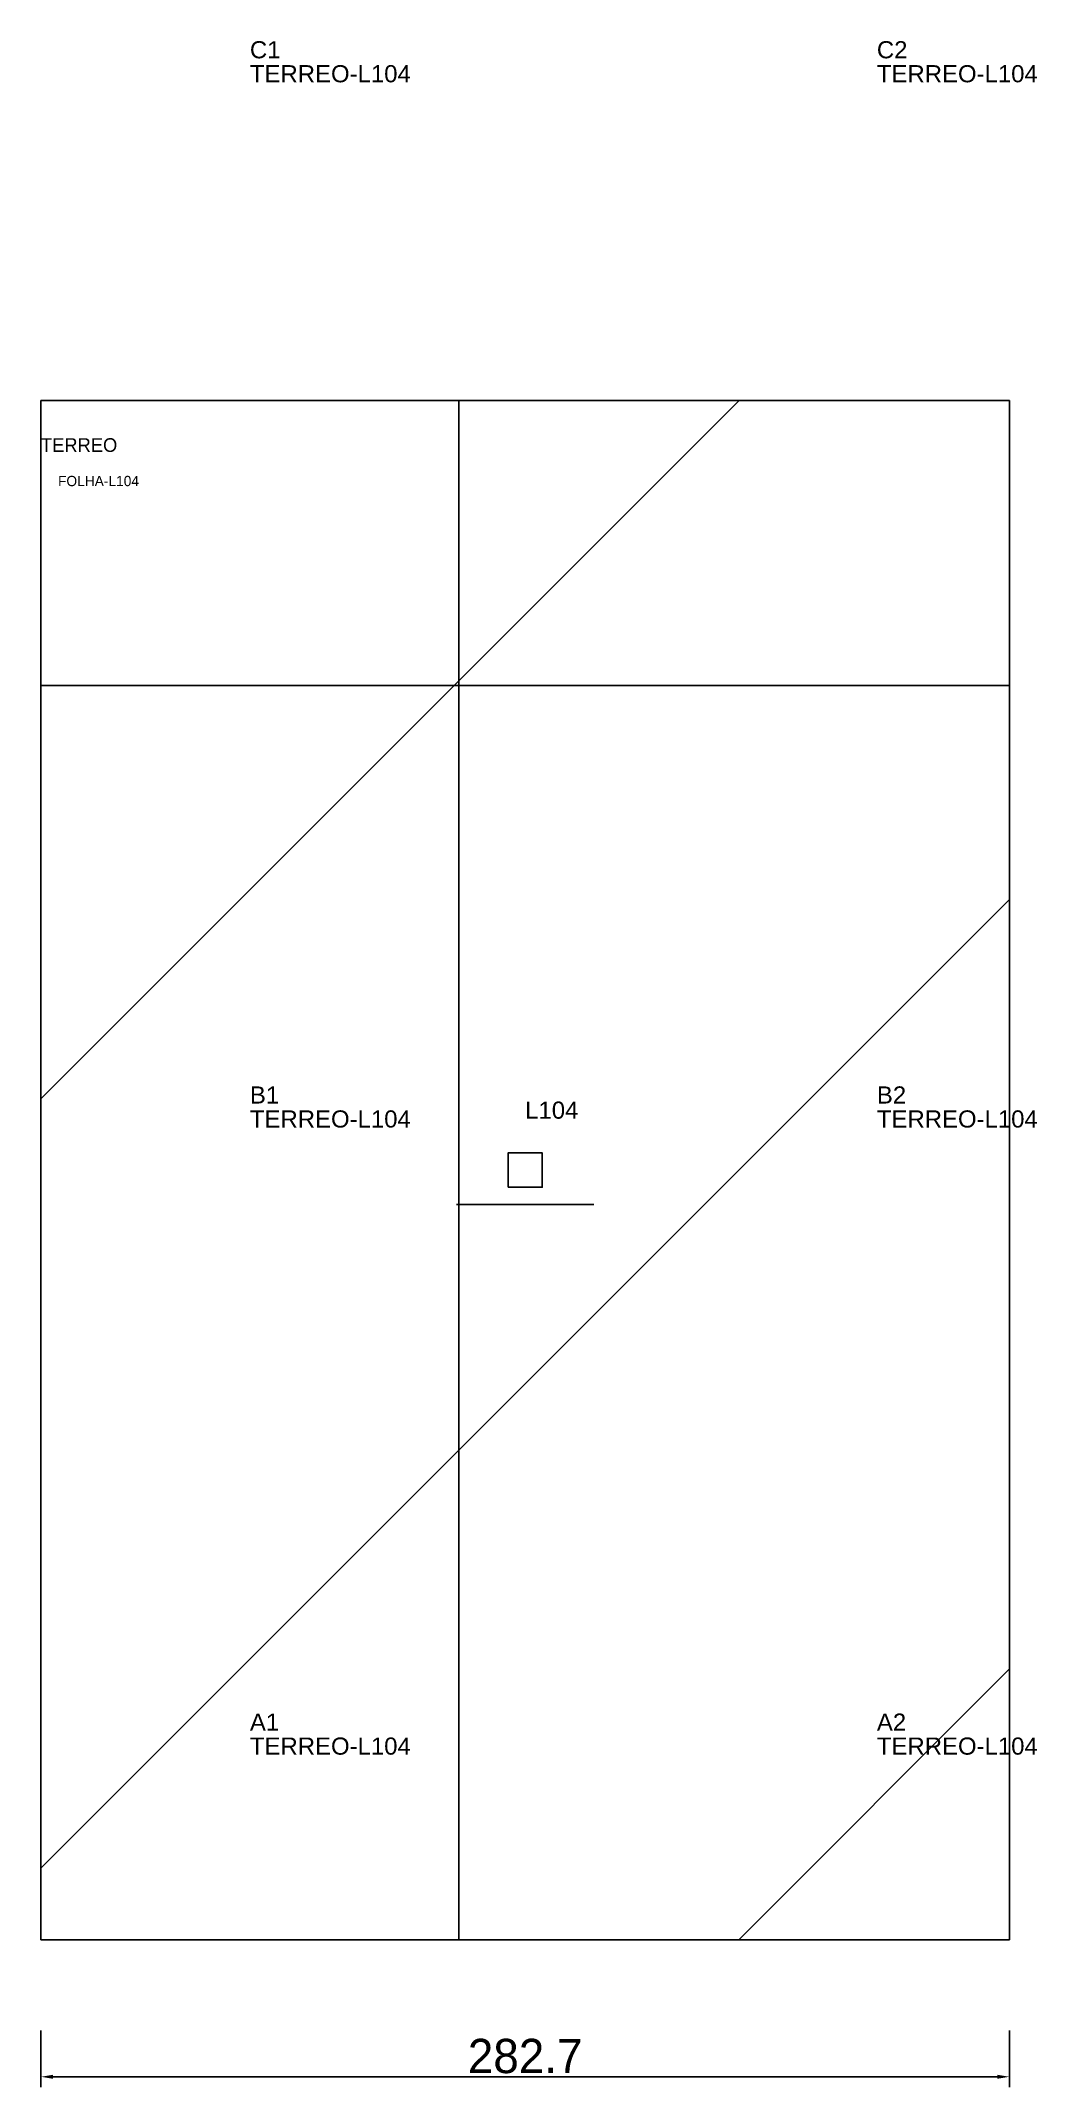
# Model space of a CAD drawing. Header units: metres. Extents: x 222 to 513, y -291 to 306.
import ezdxf

# ---------------------------------------------------------------- set-up
doc = ezdxf.new("R2010")
doc.units = ezdxf.units.M
for name, color, linetype in [('3', 3, 'CONTINUOUS'), ('AUX00', 7, 'CONTINUOUS'), ('COTA', 241, 'CONTINUOUS'), ('FOLHA', 255, 'CONTINUOUS'), ('Hachura', 251, 'CONTINUOUS'), ('NOMENCLATURA', 7, 'CONTINUOUS'), ('Nível', 160, 'CONTINUOUS'), ('Painéis', 200, 'CONTINUOUS'), ('Pilares', 5, 'CONTINUOUS'), ('SARR_2.2x7', 40, 'CONTINUOUS')]:
    doc.layers.add(name, color=color, linetype=linetype)
doc.styles.add('ARIAL', font='Arial.ttf')
doc.styles.add('STR_STANDARD', font='arial.ttf')
doc.dimstyles.new('EZ DXF', dxfattribs={"dimtxt": 10, "dimasz": 3.5, "dimexe": 3, "dimexo": 1.5, "dimgap": 1, "dimtad": 1, "dimdec": 1, "dimdsep": 46, "dimcen": 2.5, "dimazin": 3, "dimtfac": 1, "dimtmove": 0, "dimatfit": 3})

msp = doc.modelspace()

# ---------------------------------------------------------------- hatches: boundary and pattern name
at = {"layer": 'Hachura'}
h = msp.add_hatch(dxfattribs=at)
h.set_pattern_fill('ANSI31', scale=50)
h.paths.add_polyline_path([(222.2, 201.5), (504.89, 201.5), (504.89, -247.65), (222.2, -247.65)])
h = msp.add_hatch(dxfattribs=at)
h.set_pattern_fill('ANSI31', scale=50)
h.paths.add_polyline_path([(222.2, 201.5), (504.89, 201.5), (504.89, -247.65), (222.2, -247.65)])

# ---------------------------------------------------------------- linework, layer by layer
at = {"layer": '3'}
for points in [[(344.2, -247.65), (344.2, 201.5)], [(344.2, -247.65), (344.2, 201.5)], [(222.2, 118.35), (504.89, 118.35)], [(222.2, 118.35), (504.89, 118.35)]]:
    msp.add_lwpolyline(points, close=True, dxfattribs=at)
at = {"layer": 'Painéis', "color": 200}
for p, q in [((222.2, 201.5), (504.89, 201.5)), ((222.2, -247.65), (222.2, 201.5)), ((222.2, 201.5), (504.89, 201.5)), ((222.2, -247.65), (222.2, 201.5)), ((504.89, 201.5), (504.89, -247.65)), ((504.89, 201.5), (504.89, -247.65)), ((504.89, -247.65), (222.2, -247.65)), ((504.89, -247.65), (222.2, -247.65))]:
    msp.add_line(p, q, dxfattribs=at)
at = {"layer": 'Pilares'}
msp.add_lwpolyline([(358.54, -28.08), (368.54, -28.08), (368.54, -18.08), (358.54, -18.08)], close=True, dxfattribs=at)
msp.add_lwpolyline([(358.54, -28.08), (368.54, -28.08), (368.54, -18.08), (358.54, -18.08)], close=True, dxfattribs=at)
at = {"layer": 'SARR_2.2x7'}
msp.add_line((343.54, -33.08), (383.54, -33.08), dxfattribs=at)
msp.add_line((343.54, -33.08), (383.54, -33.08), dxfattribs=at)

# ---------------------------------------------------------------- texts
at = {"layer": '3', "style": 'STR_STANDARD'}
for s, p in [('C1', (283.2, 301.35)), ('C1', (283.2, 301.35)), ('C2', (466.2, 301.35)), ('C2', (466.2, 301.35)), ('B1', (283.2, -3.65)), ('B1', (283.2, -3.65)), ('B2', (466.2, -3.65)), ('B2', (466.2, -3.65)), ('A1', (283.2, -186.65)), ('A1', (283.2, -186.65)), ('A2', (466.2, -186.65)), ('A2', (466.2, -186.65))]:
    msp.add_text(s, height=5, dxfattribs=at).set_placement(p)
at = {"layer": 'AUX00', "style": 'STR_STANDARD'}
for p in [(283.2, 294.35), (283.2, 294.35), (466.2, 294.35), (466.2, 294.35), (283.2, -10.65), (283.2, -10.65), (466.2, -10.65), (466.2, -10.65), (283.2, -193.65), (283.2, -193.65), (466.2, -193.65), (466.2, -193.65)]:
    msp.add_text('TERREO-L104', height=5, dxfattribs=at).set_placement(p)
at = {"layer": 'FOLHA'}
msp.add_text('FOLHA-L104', height=3, dxfattribs=at).set_placement((227.2, 176.5))
msp.add_text('FOLHA-L104', height=3, dxfattribs=at).set_placement((227.2, 176.5))
at = {"layer": 'NOMENCLATURA', "insert": (363.54, -3.08), "char_height": 5, "attachment_point": 1, "style": 'ARIAL'}
msp.add_mtext('L104', dxfattribs=at)
msp.add_mtext('L104', dxfattribs=at)
at = {"layer": 'Nível'}
msp.add_text('TERREO', height=4, dxfattribs=at).set_placement((222.2, 186.5))
msp.add_text('TERREO', height=4, dxfattribs=at).set_placement((222.2, 186.5))

# ---------------------------------------------------------------- dimensions: what is measured, and where the dimension line sits
at = {"layer": 'COTA'}
msp.add_linear_dim(base=(222.2, -287.65), p1=(222.2, -272.65), p2=(504.89, -272.65), dimstyle='EZ DXF', dxfattribs=at).render()
msp.add_linear_dim(base=(222.2, -287.65), p1=(222.2, -272.65), p2=(504.89, -272.65), dimstyle='EZ DXF', dxfattribs=at).render()

doc.saveas('drawing.dxf')
